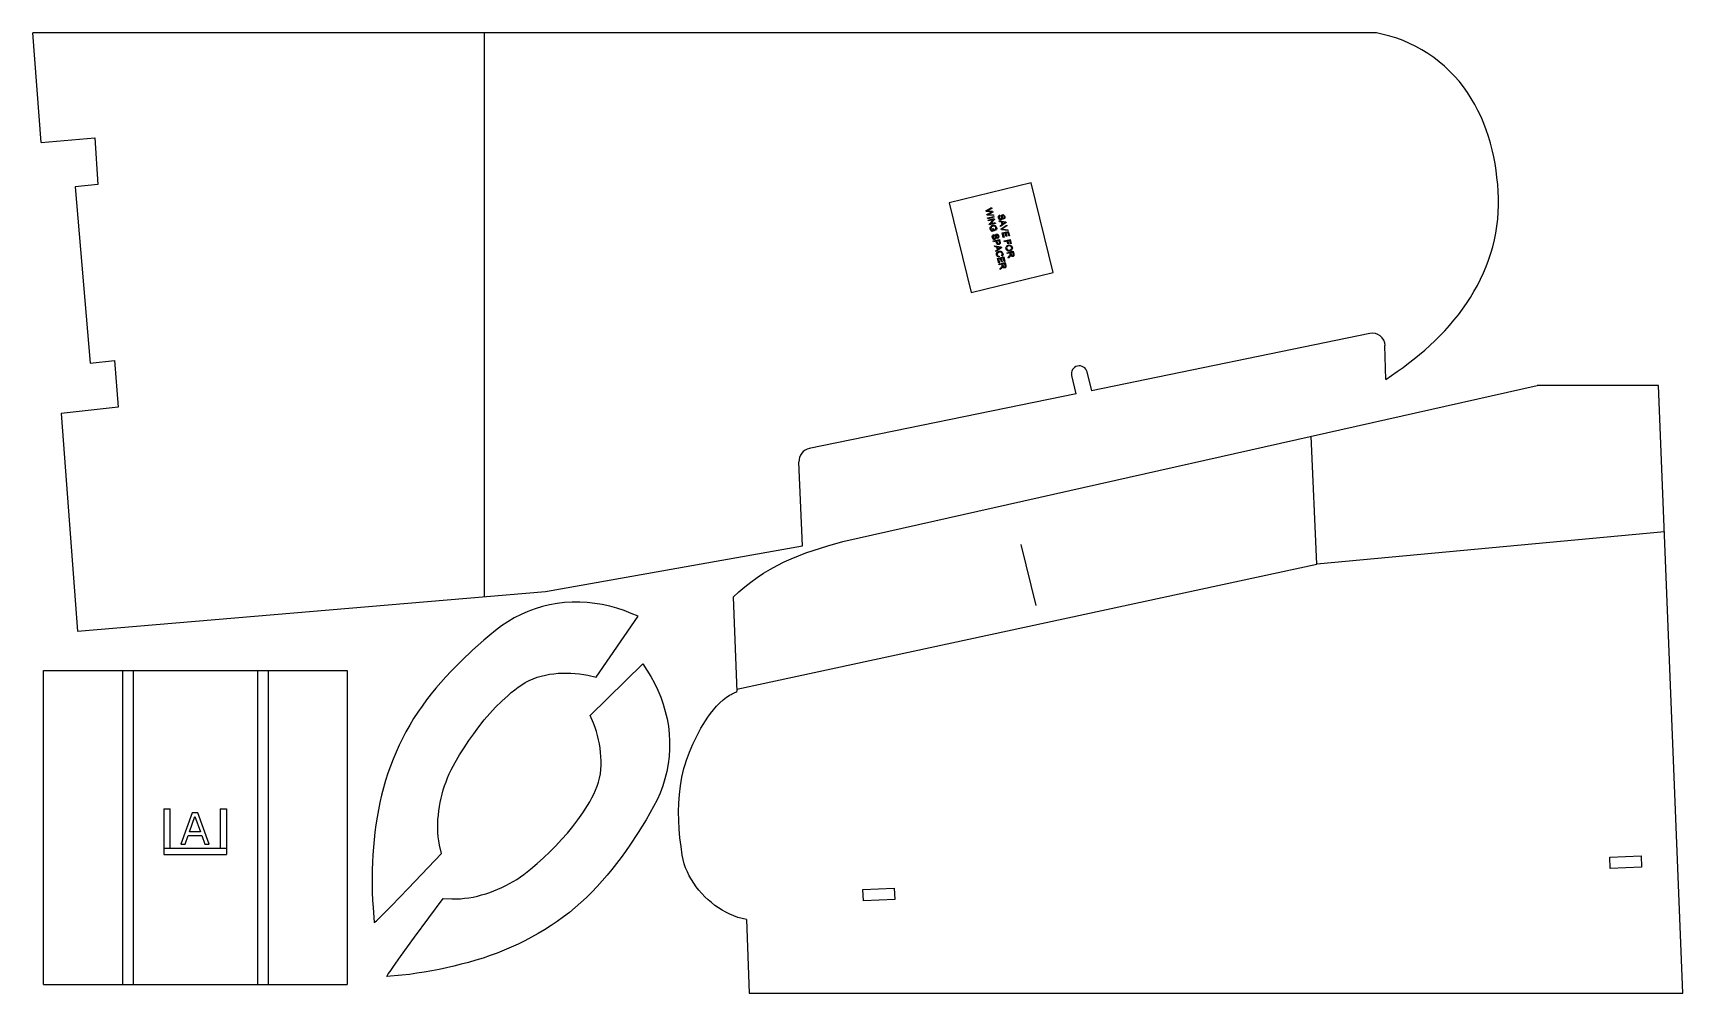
# Model space of a CAD drawing. Extents: x 6 to 673, y 32 to 421.
import ezdxf

# ---------------------------------------------------------------- set-up
doc = ezdxf.new("R2010")
doc.units = 0
doc.layers.add('Layer_1', color=7, linetype='CONTINUOUS')

msp = doc.modelspace()

# ---------------------------------------------------------------- linework, layer by layer
at = {"layer": 'Layer_1', "color": 7}
for p, q in [((549.127891, 420.785392), (5.538627, 420.785392)), ((8.812962, 376.532255), (5.538627, 420.785392)), ((551.906115, 420.190058), (549.127891, 420.785392)), ((554.634724, 419.545112), (551.906115, 420.190058)), ((557.363333, 418.701722), (554.634724, 419.545112)), ((559.992741, 417.7095), (557.363333, 418.701722)), ((562.572506, 416.568444), (559.992741, 417.7095)), ((565.102685, 415.328165), (562.572506, 416.568444)), ((567.583221, 413.939053), (565.102685, 415.328165)), ((570.01417, 412.45072), (567.583221, 413.939053)), ((572.34589, 410.863164), (570.01417, 412.45072)), ((574.578409, 409.176383), (572.34589, 410.863164)), ((576.761285, 407.340771), (574.578409, 409.176383)), ((578.795346, 405.405937), (576.761285, 407.340771)), ((580.779791, 403.371879), (578.795346, 405.405937)), ((582.615421, 401.238601), (580.779791, 403.371879)), ((584.351793, 399.006099), (582.615421, 401.238601)), ((585.988965, 396.674376), (584.351793, 399.006099)), ((587.526906, 394.293041), (585.988965, 396.674376)), ((588.965647, 391.862095), (587.526906, 394.293041)), ((590.255516, 389.381539), (588.965647, 391.862095)), ((591.495798, 386.80176), (590.255516, 389.381539)), ((592.587236, 384.221981), (591.495798, 386.80176)), ((593.579473, 381.59259), (592.587236, 384.221981)), ((594.522095, 378.913589), (593.579473, 381.59259)), ((8.812962, 376.532255), (30.493031, 378.367865)), ((30.493031, 378.367865), (31.782919, 359.466022)), ((595.315873, 376.184975), (594.522095, 378.913589)), ((596.010422, 373.456363), (595.315873, 376.184975)), ((596.605741, 370.727751), (596.010422, 373.456363)), ((597.151475, 367.949527), (596.605741, 370.727751)), ((597.597978, 365.121691), (597.151475, 367.949527)), ((597.945253, 362.343467), (597.597978, 365.121691)), ((598.242913, 359.515631), (597.945253, 362.343467)), ((31.782919, 359.466022), (22.555248, 358.4738)), ((22.555248, 358.4738), (28.607806, 287.232202)), ((598.441371, 356.737408), (598.242913, 359.515631)), ((598.540572, 353.909575), (598.441371, 356.737408)), ((598.590187, 351.081739), (598.540572, 353.909575)), ((391.138211, 348.84699), (393.445306, 350.105962)), ((391.219821, 348.513737), (391.138211, 348.84699)), ((393.228019, 348.450688), (391.219821, 348.513737)), ((391.512049, 347.320422), (393.264702, 348.300891)), ((391.589125, 347.005683), (391.512049, 347.320422)), ((393.527328, 349.771026), (392.001783, 348.999598)), ((392.00572, 348.772204), (393.786995, 348.710674)), ((392.461579, 347.26037), (394.141874, 347.261526)), ((393.883443, 348.316829), (392.721125, 347.657544)), ((393.445306, 350.105962), (393.527328, 349.771026)), ((393.786995, 348.710674), (393.883443, 348.316829)), ((394.141874, 347.261526), (394.222248, 346.933322)), ((598.242913, 345.426069), (598.441371, 348.253903)), ((598.441371, 348.253903), (598.590187, 351.081739)), ((394.222248, 346.933322), (391.589125, 347.005683)), ((391.843151, 345.968371), (394.310581, 346.572616)), ((391.923112, 345.64185), (391.843151, 345.968371)), ((394.390542, 346.246095), (391.923112, 345.64185)), ((392.063392, 345.069017), (394.530822, 345.673262)), ((392.140056, 344.755961), (392.063392, 345.069017)), ((394.078978, 345.23078), (392.140056, 344.755961)), ((392.457427, 343.459977), (394.078978, 345.23078)), ((392.539449, 343.12504), (392.457427, 343.459977)), ((395.006879, 343.729285), (392.539449, 343.12504)), ((394.612844, 345.338325), (392.992965, 343.567931)), ((392.992965, 343.567931), (394.930215, 344.042341)), ((394.472386, 340.685678), (393.556763, 340.461452)), ((393.643417, 340.821639), (394.102901, 340.934161)), ((393.924214, 341.659322), (394.213687, 341.73021)), ((394.102901, 340.934161), (393.924214, 341.659322)), ((394.213687, 341.73021), (394.472386, 340.685678)), ((394.310581, 346.572616), (394.390542, 346.246095)), ((394.530822, 345.673262), (394.612844, 345.338325)), ((394.981711, 340.849654), (394.828798, 341.124413)), ((394.930215, 344.042341), (395.006879, 343.729285)), ((396.540313, 344.769195), (399.239828, 344.4261)), ((396.625253, 344.422485), (396.540313, 344.769195)), ((397.438906, 344.334581), (396.625253, 344.422485)), ((396.8089, 347.102588), (396.808955, 347.102602)), ((396.808955, 347.102602), (396.911274, 346.801183)), ((397.014902, 342.831987), (397.691663, 343.30286)), ((397.106027, 342.460027), (397.014902, 342.831987)), ((399.326004, 344.074341), (397.106027, 342.460027)), ((397.342709, 341.493924), (399.575881, 343.054377)), ((397.424763, 341.158993), (397.342709, 341.493924)), ((400.128813, 340.797384), (397.424763, 341.158993)), ((397.691663, 343.30286), (397.438906, 344.334581)), ((397.727916, 344.305475), (397.932843, 343.468991)), ((398.518022, 344.211802), (397.727916, 344.305475)), ((397.932843, 343.468991), (398.553101, 343.893911)), ((399.66247, 342.700934), (398.027094, 341.620555)), ((398.091417, 341.357996), (400.047172, 341.130632)), ((398.251498, 345.452483), (398.151232, 345.759756)), ((399.239828, 344.4261), (399.326004, 344.074341)), ((399.575881, 343.054377), (399.66247, 342.700934)), ((400.047172, 341.130632), (400.128813, 340.797384)), ((597.449134, 339.82001), (597.895638, 342.647845)), ((597.895638, 342.647845), (598.242913, 345.426069)), ((394.128103, 336.63778), (396.595533, 337.242024)), ((394.208064, 336.311259), (394.128103, 336.63778)), ((395.211187, 336.556912), (394.208064, 336.311259)), ((394.330548, 339.242118), (394.330603, 339.242131)), ((394.330603, 339.242131), (394.432894, 338.940704)), ((394.624778, 334.609612), (397.324259, 334.266273)), ((394.709685, 334.262894), (394.624778, 334.609612)), ((395.523329, 334.174917), (394.709685, 334.262894)), ((397.410403, 333.914506), (395.190276, 332.300403)), ((395.366164, 335.924068), (395.211187, 336.556912)), ((396.384349, 336.844205), (395.50236, 336.628217)), ((395.50236, 336.628217), (395.658573, 335.990323)), ((395.77599, 333.143178), (395.523329, 334.174917)), ((395.772992, 337.591888), (395.672753, 337.89917)), ((395.812337, 334.145785), (396.017185, 333.309287)), ((396.602434, 334.052042), (395.812337, 334.145785)), ((396.538913, 336.213044), (396.384349, 336.844205)), ((396.595533, 337.242024), (396.823464, 336.311269)), ((397.324259, 334.266273), (397.410403, 333.914506)), ((397.734841, 339.893295), (400.202215, 340.497767)), ((398.185928, 338.052018), (397.734841, 339.893295)), ((398.945836, 339.843858), (398.105999, 339.63811)), ((398.105999, 339.63811), (398.477094, 338.12335)), ((398.477094, 338.12335), (398.185928, 338.052018)), ((398.535317, 336.625858), (401.002691, 337.23033)), ((398.615309, 336.299342), (398.535317, 336.625858)), ((399.736225, 336.573951), (398.615309, 336.299342)), ((399.280234, 338.478892), (398.945836, 339.843858)), ((399.991041, 340.099919), (399.23533, 339.91478)), ((399.23533, 339.91478), (399.569728, 338.549814)), ((399.569728, 338.549814), (399.280234, 338.478892)), ((400.019906, 335.416002), (399.736225, 336.573951)), ((400.348117, 338.642383), (399.991041, 340.099919)), ((400.311072, 335.487333), (400.019906, 335.416002)), ((400.791517, 336.832482), (400.027391, 336.645282)), ((400.027391, 336.645282), (400.311072, 335.487333)), ((400.202215, 340.497767), (400.639283, 338.713715)), ((400.224523, 334.930317), (400.224523, 334.930317)), ((400.302054, 334.592496), (400.302054, 334.592496)), ((400.639283, 338.713715), (400.348117, 338.642383)), ((401.119318, 335.494445), (400.791517, 336.832482)), ((401.002691, 337.23033), (401.410484, 335.565777)), ((401.410484, 335.565777), (401.119318, 335.494445)), ((595.464689, 331.634172), (596.208852, 334.313173)), ((596.208852, 334.313173), (596.903429, 337.091397)), ((596.903429, 337.091397), (597.449134, 339.82001)), ((395.099186, 332.672368), (395.77599, 333.143178)), ((395.190276, 332.300403), (395.099186, 332.672368)), ((395.865275, 329.544045), (398.332705, 330.14829)), ((396.31619, 327.702738), (395.865275, 329.544045)), ((396.017185, 333.309287), (396.637483, 333.734147)), ((397.076265, 329.4945), (396.236409, 329.288829)), ((396.236409, 329.288829), (396.607363, 327.774043)), ((396.607363, 327.774043), (396.31619, 327.702738)), ((396.427894, 327.246593), (398.895324, 327.850838)), ((396.507856, 326.920073), (396.427894, 327.246593)), ((397.60355, 327.188395), (396.507856, 326.920073)), ((396.550402, 330.490829), (396.547907, 330.144116)), ((396.550402, 330.490829), (396.550402, 330.490829)), ((397.410536, 328.129508), (397.076265, 329.4945)), ((398.121466, 329.750458), (397.365766, 329.565396)), ((397.365766, 329.565396), (397.700036, 328.200404)), ((397.54577, 330.433082), (397.391305, 330.736005)), ((397.700036, 328.200404), (397.410536, 328.129508)), ((397.696288, 326.809698), (397.60355, 327.188395)), ((398.702616, 327.457544), (397.886307, 327.257639)), ((397.886307, 327.257639), (398.058182, 326.555787)), ((398.478406, 328.292897), (398.121466, 329.750458)), ((398.332705, 330.14829), (398.769606, 328.364209)), ((398.769606, 328.364209), (398.478406, 328.292897)), ((398.893863, 326.676586), (398.702616, 327.457544)), ((398.895324, 327.850838), (399.163235, 326.756824)), ((399.705368, 331.849867), (402.172742, 332.454339)), ((399.78536, 331.523354), (399.705368, 331.849867)), ((400.881029, 331.791777), (399.78536, 331.523354)), ((400.137488, 330.086015), (400.570834, 330.538289)), ((400.238096, 329.675345), (400.137488, 330.086015)), ((400.804482, 330.269044), (400.238096, 329.675345)), ((400.973803, 331.413086), (400.881029, 331.791777)), ((401.98007, 332.061027), (401.16378, 331.861047)), ((401.16378, 331.861047), (401.335721, 331.159209)), ((402.17139, 331.280084), (401.98007, 332.061027)), ((402.172742, 332.454339), (402.440755, 331.360347)), ((593.579473, 326.276168), (594.571681, 328.905559)), ((594.571681, 328.905559), (595.464689, 331.634172)), ((396.85985, 325.482707), (397.293237, 325.934941)), ((396.960419, 325.072031), (396.85985, 325.482707)), ((397.52686, 325.665675), (396.960419, 325.072031)), ((590.00747, 318.586442), (591.297367, 321.11661)), ((591.297367, 321.11661), (592.488034, 323.696389)), ((592.488034, 323.696389), (593.579473, 326.276168)), ((587.179632, 313.72455), (588.618344, 316.155496)), ((588.618344, 316.155496), (590.00747, 318.586442)), ((582.317733, 306.77899), (584.004519, 309.061103)), ((584.004519, 309.061103), (585.64169, 311.343215)), ((585.64169, 311.343215), (587.179632, 313.72455)), ((576.8109, 300.329542), (578.696116, 302.41321)), ((578.696116, 302.41321), (580.531746, 304.5961)), ((580.531746, 304.5961), (582.317733, 306.77899)), ((546.498511, 299.138875), (433.831587, 276.020083)), ((552.997553, 280.584308), (552.600664, 294.326595)), ((568.724302, 292.490982), (570.807949, 294.376207)), ((570.807949, 294.376207), (572.891624, 296.31104)), ((572.891624, 296.31104), (574.876069, 298.295485)), ((574.876069, 298.295485), (576.8109, 300.329542)), ((28.607806, 287.232202), (38.480425, 288.323646)), ((38.480425, 288.323646), (40.067982, 269.32258)), ((559.943127, 285.446201), (562.175617, 287.132979)), ((562.175617, 287.132979), (564.408108, 288.869368)), ((564.408108, 288.869368), (566.591012, 290.655369)), ((566.591012, 290.655369), (568.724302, 292.490982)), ((427.630205, 274.779804), (425.844218, 282.122253)), ((431.995986, 283.610589), (433.831587, 276.020083)), ((552.997553, 280.584308), (557.611407, 283.809033)), ((557.611407, 283.809033), (559.943127, 285.446201)), ((427.630205, 274.779804), (319.676364, 252.603625)), ((333.279312, 215.026046), (614.227195, 278.181031)), ((663.342217, 278.181031), (614.227195, 278.181031)), ((673.21483, 32.308206), (663.342217, 278.181031)), ((40.067982, 269.32258), (16.949189, 266.842022)), ((16.949189, 266.842022), (23.497859, 178.732637)), ((316.898141, 213.311602), (315.409813, 247.146401)), ((327.226746, 213.289645), (333.279312, 215.026046)), ((411.516084, 189.178638), (405.463518, 213.835379)), ((212.913194, 194.757037), (316.898141, 213.311602)), ((309.465965, 206.740989), (312.343418, 208.030858)), ((312.343418, 208.030858), (315.270458, 209.221525)), ((315.270458, 209.221525), (318.24714, 210.362578)), ((318.24714, 210.362578), (321.223795, 211.404429)), ((321.223795, 211.404429), (324.200477, 212.347023)), ((324.200477, 212.347023), (327.226746, 213.289645)), ((296.02135, 198.604748), (298.551528, 200.489964)), ((298.551528, 200.489964), (301.180908, 202.226365)), ((301.180908, 202.226365), (303.909517, 203.813921)), ((303.909517, 203.813921), (306.638126, 205.351863)), ((306.638126, 205.351863), (309.465965, 206.740989)), ((23.497859, 178.732637), (212.913194, 194.757037)), ((288.827731, 192.452981), (291.159451, 194.586242)), ((291.159451, 194.586242), (293.540785, 196.669917)), ((293.540785, 196.669917), (296.02135, 198.604748)), ((208.697973, 187.79718), (205.797817, 186.733521)), ((211.648385, 188.689172), (208.697973, 187.79718)), ((214.579115, 189.403377), (211.648385, 188.689172)), ((217.629981, 189.952008), (214.579115, 189.403377)), ((220.661186, 190.322834), (217.629981, 189.952008)), ((223.710733, 190.484005), (220.661186, 190.322834)), ((226.772512, 190.505377), (223.710733, 190.484005)), ((229.820744, 190.279047), (226.772512, 190.505377)), ((232.87511, 189.982839), (229.820744, 190.279047)), ((235.877902, 189.470838), (232.87511, 189.982839)), ((238.892943, 188.819061), (235.877902, 189.470838)), ((241.818405, 187.983343), (238.892943, 188.819061)), ((244.718128, 187.039762), (241.818405, 187.983343)), ((247.528273, 185.91224), (244.718128, 187.039762)), ((288.827731, 192.452981), (290.365673, 154.351625)), ((195.112756, 180.868697), (192.705312, 179.003)), ((197.640298, 182.568817), (195.112756, 180.868697)), ((200.287972, 184.103403), (197.640298, 182.568817)), ((203.017775, 185.504307), (200.287972, 184.103403)), ((205.797817, 186.733521), (203.017775, 185.504307)), ((233.478914, 160.138679), (250.376421, 184.752866)), ((250.376421, 184.752866), (247.528273, 185.91224)), ((188.010599, 175.106035), (183.436019, 171.043536)), ((190.335914, 177.105414), (188.010599, 175.106035)), ((192.705312, 179.003), (190.335914, 177.105414)), ((183.436019, 171.043536), (179.013449, 166.853449)), ((9.754074, 35.805532), (9.754074, 162.810051)), ((9.754074, 162.810051), (132.690472, 162.810051)), ((132.690472, 162.810051), (132.690472, 35.805532)), ((172.651746, 160.275207), (170.598592, 157.982726)), ((174.711016, 162.497788), (172.651746, 160.275207)), ((176.846296, 164.656626), (174.711016, 162.497788)), ((179.013449, 166.853449), (176.846296, 164.656626)), ((209.50581, 160.048526), (211.152687, 160.544737)), ((211.152687, 160.544737), (212.875556, 160.977184)), ((212.875556, 160.977184), (214.572689, 161.301728)), ((214.572689, 161.301728), (216.313923, 161.5245)), ((216.313923, 161.5245), (217.991373, 161.671258)), ((217.991373, 161.671258), (219.744816, 161.754251)), ((219.744816, 161.754251), (221.504396, 161.767326)), ((221.504396, 161.767326), (223.200192, 161.704388)), ((223.200192, 161.704388), (224.933992, 161.609598)), ((224.933992, 161.609598), (226.673889, 161.444887)), ((226.673889, 161.444887), (228.419942, 161.210281)), ((228.419942, 161.210281), (230.102189, 160.89968)), ((230.102189, 160.89968), (233.478914, 160.138679)), ((230.992121, 144.622463), (252.337769, 165.524069)), ((252.337769, 165.524069), (253.976429, 162.949071)), ((253.976429, 162.949071), (255.570135, 160.353079)), ((255.570135, 160.353079), (257.049925, 157.649254)), ((168.583427, 155.658333), (166.638179, 153.340076)), ((170.598592, 157.982726), (168.583427, 155.658333)), ((197.786742, 152.719859), (199.092895, 153.890539)), ((199.092895, 153.890539), (200.47506, 154.997475)), ((200.47506, 154.997475), (201.86334, 156.034513)), ((201.86334, 156.034513), (203.289605, 157.039677)), ((203.289605, 157.039677), (204.759996, 157.943011)), ((204.759996, 157.943011), (206.274506, 158.744594)), ((206.274506, 158.744594), (207.865051, 159.482375)), ((207.865051, 159.482375), (209.50581, 160.048526)), ((257.049925, 157.649254), (258.328881, 154.906523)), ((258.328881, 154.906523), (259.538885, 152.076864)), ((288.728501, 153.508232), (289.075776, 153.657048)), ((289.075776, 153.657048), (289.323849, 153.805892)), ((289.323849, 153.805892), (289.571894, 153.954736)), ((289.571894, 153.954736), (289.919169, 154.103552)), ((289.919169, 154.103552), (290.365673, 154.351625)), ((162.981801, 148.442311), (161.232703, 145.894697)), ((164.77506, 150.888138), (162.981801, 148.442311)), ((166.638179, 153.340076), (164.77506, 150.888138)), ((190.399759, 145.382856), (192.746035, 147.947479)), ((192.746035, 147.947479), (195.244318, 150.384554)), ((195.244318, 150.384554), (197.786742, 152.719859)), ((259.538885, 152.076864), (260.503104, 149.187368)), ((260.503104, 149.187368), (261.377391, 146.255936)), ((279.748896, 145.47122), (280.939563, 146.909933)), ((280.939563, 146.909933), (282.179845, 148.348674)), ((282.179845, 148.348674), (283.469742, 149.688157)), ((283.469742, 149.688157), (284.809225, 150.928439)), ((284.809225, 150.928439), (286.148736, 151.97029)), ((286.148736, 151.97029), (286.79367, 152.416794)), ((286.79367, 152.416794), (287.438633, 152.813683)), ((287.438633, 152.813683), (288.033952, 153.111343)), ((288.033952, 153.111343), (288.480456, 153.359388)), ((288.480456, 153.359388), (288.728501, 153.508232)), ((157.988243, 140.716058), (156.461045, 138.047005)), ((159.553482, 143.353217), (157.988243, 140.716058)), ((161.232703, 145.894697), (159.553482, 143.353217)), ((186.005129, 140.068353), (188.16141, 142.792438)), ((188.16141, 142.792438), (190.399759, 145.382856)), ((232.369872, 141.433138), (230.992121, 144.622463)), ((232.968808, 139.79652), (232.369872, 141.433138)), ((261.377391, 146.255936), (262.116817, 143.261586)), ((262.116817, 143.261586), (262.63443, 140.273322)), ((262.63443, 140.273322), (262.97219, 137.201161)), ((275.780004, 139.418654), (276.673012, 140.956596)), ((276.673012, 140.956596), (277.615606, 142.444951)), ((277.615606, 142.444951), (278.657458, 143.982893)), ((278.657458, 143.982893), (279.748896, 145.47122)), ((155.041737, 135.352199), (153.698447, 132.593571)), ((156.461045, 138.047005), (155.041737, 135.352199)), ((179.954439, 131.545336), (181.920667, 134.428858)), ((181.920667, 134.428858), (183.962909, 137.248596)), ((183.962909, 137.248596), (186.005129, 140.068353)), ((233.50181, 138.183901), (232.968808, 139.79652)), ((233.965861, 136.484417), (233.50181, 138.183901)), ((234.36399, 134.808905), (233.965861, 136.484417)), ((234.717153, 133.112425), (234.36399, 134.808905)), ((262.97219, 137.201161), (263.133141, 134.156039)), ((263.133141, 134.156039), (263.138226, 131.092979)), ((272.555277, 133.068428), (274.093219, 136.293156)), ((274.093219, 136.293156), (275.780004, 139.418654)), ((151.265637, 126.992946), (150.144252, 124.112884)), ((152.463037, 129.809224), (151.265637, 126.992946)), ((153.698447, 132.593571), (152.463037, 129.809224)), ((176.351799, 125.631042), (178.096099, 128.636016)), ((178.096099, 128.636016), (179.954439, 131.545336)), ((235.025349, 131.394978), (234.717153, 133.112425)), ((235.222659, 129.680597), (235.025349, 131.394978)), ((235.374989, 127.945212), (235.222659, 129.680597)), ((235.437412, 126.167902), (235.374989, 127.945212)), ((262.921535, 128.035991), (262.572988, 125.026974)), ((263.138226, 131.092979), (262.921535, 128.035991)), ((269.975512, 126.470157), (271.166179, 129.794114)), ((271.166179, 129.794114), (272.555277, 133.068428)), ((149.162642, 121.245072), (148.219058, 118.345389)), ((150.144252, 124.112884), (149.162642, 121.245072)), ((173.268956, 119.410111), (173.973173, 121.021144)), ((173.973173, 121.021144), (174.715359, 122.600283)), ((174.715359, 122.600283), (176.351799, 125.631042)), ((234.806, 119.304689), (235.118189, 120.982964)), ((235.118189, 120.982964), (235.343488, 122.730242)), ((235.343488, 122.730242), (235.412934, 124.459556)), ((235.412934, 124.459556), (235.437412, 126.167902)), ((262.023622, 121.979088), (261.27644, 119.003159)), ((262.572988, 125.026974), (262.023622, 121.979088)), ((268.139882, 119.673428), (268.487156, 121.409828)), ((268.487156, 121.409828), (268.93366, 123.096586)), ((268.93366, 123.096586), (269.429778, 124.783371)), ((269.429778, 124.783371), (269.975512, 126.470157)), ((147.35147, 115.381901), (146.623679, 112.430644)), ((148.219058, 118.345389), (147.35147, 115.381901)), ((171.099562, 112.811282), (171.549961, 114.50576)), ((171.549961, 114.50576), (172.076375, 116.136455)), ((172.076375, 116.136455), (172.672665, 117.773283)), ((172.672665, 117.773283), (173.268956, 119.410111)), ((232.475319, 112.798619), (233.183101, 114.332931)), ((233.183101, 114.332931), (233.848921, 115.957164)), ((233.848921, 115.957164), (234.382898, 117.629406)), ((234.382898, 117.629406), (234.806, 119.304689)), ((260.397452, 116.075225), (259.320624, 113.219298)), ((261.27644, 119.003159), (260.397452, 116.075225)), ((267.098058, 112.678267), (267.494948, 116.200655)), ((267.494948, 116.200655), (267.792607, 117.937027)), ((267.792607, 117.937027), (268.139882, 119.673428)), ((145.933855, 109.447491), (145.31397, 106.470458)), ((146.623679, 112.430644), (145.933855, 109.447491)), ((169.723473, 106.000164), (169.996067, 107.714303)), ((169.996067, 107.714303), (170.268662, 109.428442)), ((170.268662, 109.428442), (170.649163, 111.116804)), ((170.649163, 111.116804), (171.099562, 112.811282)), ((228.052338, 105.262181), (229.908435, 108.207799)), ((229.908435, 108.207799), (230.813982, 109.670131)), ((230.813982, 109.670131), (231.677605, 111.22237)), ((231.677605, 111.22237), (232.475319, 112.798619)), ((256.684536, 107.72037), (255.191184, 105.053359)), ((258.090997, 110.45632), (256.684536, 107.72037)), ((259.320624, 113.219298), (258.090997, 110.45632)), ((266.800399, 105.633464), (266.8996, 109.15588)), ((266.8996, 109.15588), (267.098058, 112.678267)), ((144.296083, 100.394975), (143.891948, 97.366404)), ((144.770077, 103.429659), (144.296083, 100.394975)), ((145.31397, 106.470458), (144.770077, 103.429659)), ((169.299225, 100.786526), (169.394055, 102.52033)), ((169.312319, 99.026968), (169.299225, 100.786526)), ((169.394055, 102.52033), (169.558744, 104.260245)), ((169.558744, 104.260245), (169.723473, 106.000164)), ((223.971615, 99.691727), (226.043441, 102.409511)), ((226.043441, 102.409511), (228.052338, 105.262181)), ((253.631923, 102.410358), (250.405494, 97.2383)), ((255.191184, 105.053359), (253.631923, 102.410358)), ((266.8996, 102.111077), (266.800399, 105.633464)), ((267.048444, 98.58869), (266.8996, 102.111077)), ((143.557734, 94.343929), (143.293436, 91.327592)), ((143.891948, 97.366404), (143.557734, 94.343929)), ((169.357286, 97.305395), (169.312319, 99.026968)), ((169.51016, 95.558046), (169.357286, 97.305395)), ((169.694924, 93.848704), (169.51016, 95.558046)), ((170.019487, 92.151593), (169.694924, 93.848704)), ((217.054946, 91.868301), (219.43242, 94.400148)), ((219.43242, 94.400148), (221.767945, 97.021952)), ((221.767945, 97.021952), (223.971615, 99.691727)), ((250.405494, 97.2383), (247.047209, 92.114213)), ((267.346104, 95.066302), (267.048444, 98.58869)), ((267.792607, 91.543915), (267.346104, 95.066302)), ((143.067105, 88.279359), (142.948702, 85.205332)), ((143.293436, 91.327592), (143.067105, 88.279359)), ((157.39561, 74.637243), (170.878246, 88.775731)), ((170.878246, 88.775731), (170.019487, 92.151593)), ((209.578019, 84.659428), (212.105287, 86.987438)), ((212.105287, 86.987438), (214.635573, 89.426373)), ((214.635573, 89.426373), (217.054946, 91.868301)), ((243.494163, 87.172994), (241.674195, 84.736886)), ((245.314118, 89.609128), (243.494163, 87.172994)), ((247.047209, 92.114213), (245.314118, 89.609128)), ((268.239111, 88.071142), (267.792607, 91.543915)), ((268.586386, 86.334741), (268.239111, 88.071142)), ((142.830278, 82.131323), (142.775636, 79.133328)), ((142.948702, 85.205332), (142.830278, 82.131323)), ((202.79394, 79.251623), (204.175922, 80.279227)), ((204.175922, 80.279227), (206.918919, 82.379401)), ((206.918919, 82.379401), (209.578019, 84.659428)), ((239.788294, 82.324776), (237.88141, 79.957594)), ((241.674195, 84.736886), (239.788294, 82.324776)), ((269.032889, 84.598341), (268.586386, 86.334741)), ((269.628209, 82.961198), (269.032889, 84.598341)), ((270.322786, 81.324027), (269.628209, 82.961198)), ((271.116564, 79.73647), (270.322786, 81.324027)), ((142.775636, 79.133328), (142.765117, 76.033543)), ((142.765117, 76.033543), (142.818382, 73.009772)), ((150.613215, 67.634869), (157.39561, 74.637243)), ((190.372043, 73.021279), (192.008648, 73.62024)), ((192.008648, 73.62024), (193.60333, 74.309109)), ((193.60333, 74.309109), (195.197985, 74.997965)), ((195.197985, 74.997965), (196.816665, 75.752768)), ((196.816665, 75.752768), (198.348416, 76.576523)), ((198.348416, 76.576523), (199.814271, 77.424262)), ((199.814271, 77.424262), (201.32508, 78.292995)), ((201.32508, 78.292995), (202.79394, 79.251623)), ((233.827982, 75.385193), (231.702353, 73.134984)), ((235.887676, 77.6594), (233.827982, 75.385193)), ((237.88141, 79.957594), (235.887676, 77.6594)), ((272.009544, 78.198529), (271.116564, 79.73647)), ((272.952166, 76.710173), (272.009544, 78.198529)), ((273.944403, 75.271461), (272.952166, 76.710173)), ((275.035841, 73.882335), (273.944403, 75.271461)), ((276.176894, 72.542852), (275.035841, 73.882335)), ((142.818382, 73.009772), (142.94766, 69.922217)), ((142.94766, 69.922217), (143.140704, 66.910655)), ((143.140704, 66.910655), (143.640809, 60.791896)), ((147.184012, 64.165554), (150.613215, 67.634869)), ((159.957939, 54.897681), (171.573409, 70.605168)), ((171.573409, 70.605168), (175.008038, 70.400344)), ((175.008038, 70.400344), (176.76135, 70.396833)), ((176.76135, 70.396833), (178.493706, 70.438263)), ((178.493706, 70.438263), (180.208112, 70.635585)), ((180.208112, 70.635585), (181.922529, 70.832881)), ((181.922529, 70.832881), (183.639977, 71.141077)), ((183.639977, 71.141077), (185.360429, 71.560162)), ((185.360429, 71.560162), (187.014973, 72.003258)), ((187.014973, 72.003258), (188.714483, 72.467321)), ((188.714483, 72.467321), (190.372043, 73.021279)), ((224.963, 66.926941), (222.600674, 64.949533)), ((227.259365, 68.928335), (224.963, 66.926941)), ((229.513832, 71.019648), (227.259365, 68.928335)), ((231.702353, 73.134984), (229.513832, 71.019648)), ((277.417176, 71.252955), (276.176894, 72.542852)), ((278.707072, 70.012673), (277.417176, 71.252955)), ((280.046555, 68.87162), (278.707072, 70.012673)), ((281.435681, 67.780182), (280.046555, 68.87162)), ((282.874394, 66.787945), (281.435681, 67.780182)), ((284.362721, 65.845351), (282.874394, 66.787945)), ((143.640809, 60.791896), (144.558162, 61.576451)), ((144.558162, 61.576451), (145.469421, 62.430887)), ((145.469421, 62.430887), (147.184012, 64.165554)), ((217.684344, 61.288511), (215.151256, 59.559907)), ((220.17547, 63.107036), (217.684344, 61.288511)), ((222.600674, 64.949533), (220.17547, 63.107036)), ((285.900663, 64.952344), (284.362721, 65.845351)), ((287.488219, 64.20818), (285.900663, 64.952344)), ((289.12539, 63.513631), (287.488219, 64.20818)), ((290.812176, 62.918283), (289.12539, 63.513631)), ((292.498962, 62.422165), (290.812176, 62.918283)), ((294.235334, 62.07489), (292.498962, 62.422165)), ((294.235334, 62.07489), (295.277186, 32.308206)), ((154.216145, 47.019958), (159.957939, 54.897681)), ((204.596602, 53.433922), (201.829847, 52.089019)), ((207.276428, 54.847777), (204.596602, 53.433922)), ((209.980265, 56.32754), (207.276428, 54.847777)), ((212.576258, 57.921246), (209.980265, 56.32754)), ((215.151256, 59.559907), (212.576258, 57.921246)), ((151.421641, 43.034603), (154.216145, 47.019958)), ((190.517359, 47.470813), (187.648832, 46.461628)), ((193.385925, 48.479985), (190.517359, 47.470813)), ((196.236514, 49.645036), (193.385925, 48.479985)), ((199.042149, 50.789094), (196.236514, 49.645036)), ((201.829847, 52.089019), (199.042149, 50.789094)), ((149.31977, 40.029123), (150.036414, 41.074905)), ((150.036414, 41.074905), (151.421641, 43.034603)), ((160.867752, 40.268498), (157.837538, 39.84078)), ((163.876984, 40.741145), (160.867752, 40.268498)), ((166.91024, 41.279738), (163.876984, 40.741145)), ((169.922502, 41.863285), (166.91024, 41.279738)), ((172.913834, 42.491785), (169.922502, 41.863285)), ((175.884159, 43.165265), (172.913834, 42.491785)), ((178.812587, 43.928663), (175.884159, 43.165265)), ((181.785943, 44.713043), (178.812587, 43.928663)), ((184.7174, 45.587341), (181.785943, 44.713043)), ((187.648832, 46.461628), (184.7174, 45.587341)), ((9.754074, 35.805532), (132.690472, 35.805532)), ((148.714053, 38.980322), (149.31977, 40.029123)), ((154.810343, 39.523988), (148.714053, 38.980322)), ((157.837538, 39.84078), (154.810343, 39.523988)), ((295.277186, 32.308206), (673.21483, 32.308206))]:
    msp.add_line(p, q, dxfattribs=at)
at = {"layer": 'Layer_1', "color": 3}
for p, q in [((188.13174, 420.777729), (188.13174, 192.641059)), ((409.472535, 360.110965), (376.332279, 352.02435)), ((418.352912, 323.845222), (409.472535, 360.110965)), ((376.332279, 352.02435), (385.163069, 315.758606)), ((385.163069, 315.758606), (418.352912, 323.845222)), ((665.723551, 218.895708), (525.026372, 205.897596)), ((58.472207, 106.79907), (61.002386, 106.79907)), ((58.472207, 106.79907), (58.472207, 88.393327)), ((61.002386, 90.923506), (61.002386, 106.79907)), ((69.981991, 105.261129), (65.368166, 92.560677)), ((68.840939, 97.521777), (71.073429, 103.772773)), ((72.21451, 105.261129), (69.981991, 105.261129)), ((71.073429, 103.772773), (73.305948, 97.521777)), ((76.828336, 92.560677), (72.21451, 105.261129)), ((81.34296, 106.79907), (83.873111, 106.79907)), ((81.34296, 106.79907), (81.34296, 90.923506)), ((83.873111, 106.79907), (83.873111, 88.393327)), ((67.054952, 92.560677), (68.295206, 96.083064)), ((68.295206, 96.083064), (73.802067, 96.083064)), ((73.305948, 97.521777), (68.840939, 97.521777)), ((73.802067, 96.083064), (75.042321, 92.560677)), ((58.472207, 90.923506), (83.873111, 90.923506)), ((58.472207, 88.393327), (83.873111, 88.393327)), ((65.368166, 92.560677), (67.054952, 92.560677)), ((75.042321, 92.560677), (76.828336, 92.560677))]:
    msp.add_line(p, q, dxfattribs=at)
at = {"layer": 'Layer_1', "color": 1}
for p, q in [((525.026372, 205.897596), (522.744267, 257.592383)), ((290.365673, 155.244604), (525.026372, 205.897596)), ((41.753249, 162.810051), (41.753249, 35.795626)), ((46.069415, 162.810051), (46.069415, 35.795655)), ((96.375132, 162.810051), (96.375132, 35.795626)), ((100.691298, 162.810051), (100.691298, 35.795626)), ((643.547375, 87.277364), (656.247827, 87.823069)), ((643.745834, 82.713125), (643.547375, 87.277364)), ((656.247827, 87.823069), (656.446286, 83.258858)), ((656.446286, 83.258858), (643.745834, 82.713125)), ((341.365939, 74.180023), (354.066391, 74.676113)), ((341.564369, 69.615784), (341.365939, 74.180023)), ((354.066391, 74.676113), (354.264821, 70.111902)), ((354.264821, 70.111902), (341.564369, 69.615784))]:
    msp.add_line(p, q, dxfattribs=at)
at = {"layer": 'Layer_1', "color": 7}
for points in [[(392.001783, 348.999598), (391.842231, 348.917708), (391.682438, 348.841707), (391.522405, 348.771593)], [(391.522405, 348.771593), (391.80148, 348.773331), (391.962585, 348.773534), (392.00572, 348.772204)], [(392.721125, 347.657544), (392.433148, 347.493061), (392.157638, 347.357798), (391.894595, 347.251755)], [(391.894595, 347.251755), (392.058246, 347.258529), (392.247241, 347.2614), (392.461579, 347.26037)], [(393.535243, 348.449209), (393.415582, 348.447261), (393.313174, 348.447754), (393.228019, 348.450688)], [(393.264702, 348.300891), (393.411076, 348.383121), (393.501256, 348.432561), (393.535243, 348.449209)], [(397.581785, 347.101037), (397.659777, 347.180803), (397.755433, 347.234567), (397.868753, 347.262329)], [(397.868753, 347.262329), (397.993311, 347.292844), (398.118104, 347.28595), (398.243131, 347.241649)], [(398.243131, 347.241649), (398.369291, 347.197626), (398.477052, 347.114603), (398.566416, 346.99258)], [(392.921159, 341.388709), (392.861807, 341.631075), (392.85943, 341.864201), (392.914028, 342.088087)], [(392.914028, 342.088087), (392.970016, 342.311124), (393.083826, 342.49718), (393.255459, 342.646253)], [(393.1457, 340.887076), (393.039971, 341.041968), (392.965124, 341.209179), (392.921159, 341.388709)], [(393.556763, 340.461452), (393.389564, 340.590585), (393.252543, 340.732459), (393.1457, 340.887076)], [(393.205938, 341.966895), (393.169583, 341.804566), (393.171327, 341.642052), (393.21117, 341.479353)], [(393.454647, 342.379256), (393.325214, 342.266684), (393.242311, 342.129231), (393.205938, 341.966895)], [(393.21117, 341.479353), (393.245793, 341.337972), (393.306519, 341.206552), (393.393348, 341.085094)], [(393.255459, 342.646253), (393.427092, 342.795325), (393.634088, 342.899537), (393.876449, 342.958888)], [(393.393348, 341.085094), (393.48131, 340.963913), (393.564667, 340.876095), (393.643417, 340.821639)], [(393.979086, 342.627216), (393.759149, 342.573356), (393.584335, 342.490702), (393.454647, 342.379256)], [(393.876449, 342.958888), (394.116562, 343.017689), (394.352638, 343.022575), (394.584677, 342.973547)], [(394.498685, 342.654553), (394.330685, 342.680016), (394.157485, 342.670904), (393.979086, 342.627216)], [(394.780628, 342.559468), (394.690367, 342.607537), (394.596386, 342.639232), (394.498685, 342.654553)], [(394.584677, 342.973547), (394.818124, 342.923673), (395.008422, 342.816848), (395.155572, 342.653071)], [(395.023765, 342.338917), (394.952229, 342.436765), (394.871183, 342.510282), (394.780628, 342.559468)], [(394.828798, 341.124413), (394.945387, 341.192214), (395.03286, 341.262398), (395.091217, 341.334965)], [(395.339907, 341.135399), (395.256732, 341.028207), (395.137333, 340.932958), (394.981711, 340.849654)], [(395.187561, 341.968701), (395.151016, 342.117935), (395.096417, 342.24134), (395.023765, 342.338917)], [(395.091217, 341.334965), (395.149554, 341.40753), (395.187547, 341.50009), (395.205195, 341.612644)], [(395.155572, 342.653071), (395.302722, 342.489295), (395.406385, 342.284541), (395.466562, 342.038809)], [(395.205195, 341.612644), (395.22394, 341.725465), (395.218062, 341.84415), (395.187561, 341.968701)], [(395.497328, 341.534324), (395.475538, 341.375562), (395.423064, 341.242587), (395.339907, 341.135399)], [(395.466562, 342.038809), (395.510252, 341.860401), (395.520507, 341.692239), (395.497328, 341.534324)], [(396.231812, 345.846161), (396.17711, 346.069447), (396.163741, 346.264799), (396.191707, 346.432218)], [(396.191707, 346.432218), (396.219948, 346.598513), (396.28856, 346.740802), (396.397544, 346.859085)], [(396.444002, 345.395032), (396.345699, 345.519623), (396.274969, 345.669999), (396.231812, 345.846161)], [(396.397544, 346.859085), (396.507936, 346.976523), (396.645055, 347.057691), (396.8089, 347.102588)], [(396.794572, 345.13659), (396.660587, 345.183455), (396.54373, 345.269602), (396.444002, 345.395032)], [(396.500532, 346.329467), (396.479776, 346.205443), (396.486579, 346.073304), (396.520939, 345.93305)], [(396.631389, 346.62557), (396.56604, 346.55247), (396.522421, 346.453769), (396.500532, 346.329467)], [(396.520939, 345.93305), (396.551451, 345.808502), (396.596902, 345.703077), (396.657291, 345.616773)], [(396.911274, 346.801183), (396.791421, 346.756363), (396.698126, 346.697825), (396.631389, 346.62557)], [(396.657291, 345.616773), (396.717699, 345.530474), (396.785509, 345.472154), (396.860721, 345.441815)], [(397.194146, 345.114946), (397.062863, 345.082784), (396.929671, 345.089998), (396.794572, 345.13659)], [(396.860721, 345.441815), (396.93736, 345.410636), (397.013827, 345.404392), (397.090123, 345.423084)], [(397.090123, 345.423084), (397.167533, 345.442048), (397.229358, 345.480982), (397.275598, 345.539886)], [(397.519068, 345.303377), (397.434851, 345.210192), (397.326544, 345.147382), (397.194146, 345.114946)], [(397.275598, 345.539886), (397.322953, 345.599063), (397.353622, 345.685076), (397.367604, 345.797926)], [(397.367604, 345.797926), (397.377189, 345.870448), (397.381146, 346.026632), (397.379474, 346.266478)], [(397.379474, 346.266478), (397.378934, 346.506603), (397.391654, 346.678018), (397.417633, 346.780723)], [(397.417633, 346.780723), (397.450482, 346.913657), (397.5052, 347.020428), (397.581785, 347.101037)], [(397.693599, 345.683325), (397.662594, 345.523489), (397.604417, 345.396839), (397.519068, 345.303377)], [(398.027094, 341.620555), (397.89612, 341.533756), (397.772057, 341.457571), (397.654906, 341.391999)], [(397.654906, 341.391999), (397.798898, 341.386836), (397.944402, 341.375502), (398.091417, 341.357996)], [(397.716112, 346.268669), (397.721795, 345.988175), (397.714291, 345.79306), (397.693599, 345.683325)], [(397.772435, 346.803418), (397.730612, 346.726566), (397.711837, 346.548316), (397.716112, 346.268669)], [(397.967732, 346.952956), (397.879101, 346.931242), (397.814002, 346.881396), (397.772435, 346.803418)], [(398.261595, 346.882221), (398.167804, 346.954395), (398.069849, 346.977973), (397.967732, 346.952956)], [(398.151232, 345.759756), (398.30308, 345.814798), (398.406876, 345.900886), (398.462619, 346.018019)], [(398.610589, 345.668909), (398.514554, 345.565693), (398.394857, 345.493551), (398.251498, 345.452483)], [(398.476962, 346.476475), (398.428583, 346.673954), (398.356794, 346.809203), (398.261595, 346.882221)], [(398.462619, 346.018019), (398.518637, 346.13403), (398.523418, 346.286849), (398.476962, 346.476475)], [(399.021856, 344.194294), (398.855958, 344.186954), (398.688013, 344.19279), (398.518022, 344.211802)], [(398.553101, 343.893911), (398.741438, 344.023308), (398.897689, 344.123436), (399.021856, 344.194294)], [(398.566416, 346.99258), (398.65578, 346.870556), (398.720803, 346.726513), (398.761486, 346.560449)], [(398.790627, 346.055558), (398.766637, 345.901007), (398.706625, 345.772124), (398.610589, 345.668909)], [(398.761486, 346.560449), (398.806292, 346.377557), (398.816006, 346.20926), (398.790627, 346.055558)], [(393.753343, 337.985746), (393.698661, 338.209037), (393.685311, 338.404391), (393.713292, 338.571807)], [(393.713292, 338.571807), (393.741548, 338.7381), (393.810183, 338.880385), (393.919196, 338.998662)], [(393.965517, 337.53461), (393.867208, 337.659204), (393.796483, 337.809582), (393.753343, 337.985746)], [(393.919196, 338.998662), (394.029581, 339.116084), (394.166699, 339.197236), (394.330548, 339.242118)], [(394.316036, 337.276129), (394.182056, 337.323005), (394.065217, 337.409165), (393.965517, 337.53461)], [(394.022135, 338.469035), (394.001349, 338.34501), (394.00813, 338.212868), (394.042478, 338.072608)], [(394.152992, 338.765116), (394.087636, 338.692024), (394.044017, 338.59333), (394.022135, 338.469035)], [(394.042478, 338.072608), (394.072978, 337.94806), (394.118428, 337.842633), (394.178828, 337.756329)], [(394.432894, 338.940704), (394.313037, 338.895894), (394.219737, 338.837365), (394.152992, 338.765116)], [(394.178828, 337.756329), (394.239209, 337.670021), (394.307013, 337.611697), (394.382241, 337.581355)], [(394.715608, 337.254449), (394.58434, 337.222303), (394.45115, 337.22953), (394.316036, 337.276129)], [(394.382241, 337.581355), (394.458859, 337.550164), (394.535316, 337.543911), (394.611614, 337.562596)], [(394.611614, 337.562596), (394.689026, 337.581553), (394.750855, 337.620481), (394.7971, 337.679381)], [(395.040547, 337.442849), (394.956322, 337.349672), (394.848009, 337.286872), (394.715608, 337.254449)], [(394.7971, 337.679381), (394.84446, 337.738553), (394.875137, 337.824563), (394.88913, 337.937409)], [(394.88913, 337.937409), (394.898722, 338.009931), (394.902693, 338.166114), (394.901043, 338.40596)], [(394.901043, 338.40596), (394.900526, 338.646083), (394.913262, 338.817496), (394.93925, 338.920199)], [(394.93925, 338.920199), (394.972112, 339.053128), (395.026839, 339.159894), (395.103431, 339.240498)], [(395.215114, 337.822781), (395.184094, 337.662946), (395.125906, 337.536302), (395.040547, 337.442849)], [(395.103431, 339.240498), (395.181431, 339.320257), (395.277092, 339.374012), (395.390414, 339.401763)], [(395.237682, 338.408117), (395.243339, 338.127625), (395.235816, 337.932513), (395.215114, 337.822781)], [(395.294055, 338.942861), (395.252224, 338.866013), (395.233433, 338.687765), (395.237682, 338.408117)], [(395.489366, 339.092378), (395.400733, 339.070673), (395.335629, 339.020834), (395.294055, 338.942861)], [(395.760529, 335.253509), (395.583076, 335.351585), (395.451621, 335.575105), (395.366164, 335.924068)], [(395.390414, 339.401763), (395.514957, 339.432262), (395.639749, 339.425357), (395.764791, 339.381049)], [(395.783221, 339.021619), (395.689437, 339.0938), (395.591486, 339.117386), (395.489366, 339.092378)], [(395.658573, 335.990323), (395.710232, 335.779375), (395.786187, 335.639197), (395.88644, 335.569788)], [(395.672753, 337.89917), (395.824589, 337.954194), (395.928393, 338.040271), (395.984166, 338.157401)], [(396.343102, 335.183872), (396.133271, 335.132487), (395.93908, 335.155699), (395.760529, 335.253509)], [(395.764791, 339.381049), (395.890947, 339.337013), (395.998701, 339.25398), (396.088053, 339.13195)], [(396.132103, 337.808278), (396.036058, 337.705072), (395.916354, 337.632942), (395.772992, 337.591888)], [(395.998552, 338.615854), (395.95019, 338.813337), (395.878414, 338.948592), (395.783221, 339.021619)], [(395.88644, 335.569788), (395.986693, 335.500378), (396.108073, 335.483123), (396.25058, 335.518021)], [(395.984166, 338.157401), (396.040194, 338.273408), (396.04499, 338.426225), (395.998552, 338.615854)], [(396.088053, 339.13195), (396.177405, 339.009918), (396.242415, 338.865869), (396.283083, 338.699804)], [(396.312149, 338.194904), (396.288163, 338.040361), (396.228148, 337.911486), (396.132103, 337.808278)], [(396.25058, 335.518021), (396.353815, 335.543302), (396.435433, 335.59124), (396.495435, 335.661834)], [(396.283083, 338.699804), (396.327872, 338.516908), (396.337561, 338.348608), (396.312149, 338.194904)], [(396.661177, 335.342047), (396.57144, 335.26655), (396.465416, 335.213825), (396.343102, 335.183872)], [(396.495435, 335.661834), (396.556863, 335.731587), (396.588913, 335.811986), (396.591586, 335.903031)], [(396.591586, 335.903031), (396.592742, 335.961593), (396.575184, 336.064931), (396.538913, 336.213044)], [(397.106267, 334.034485), (396.940368, 334.02716), (396.772423, 334.033012), (396.602434, 334.052042)], [(396.637483, 333.734147), (396.825814, 333.863522), (396.982075, 333.963635), (397.106267, 334.034485)], [(396.850261, 335.597082), (396.814216, 335.501434), (396.751188, 335.416422), (396.661177, 335.342047)], [(396.823464, 336.311269), (396.863582, 336.147448), (396.886361, 336.020415), (396.891803, 335.930168)], [(396.891803, 335.930168), (396.901286, 335.804039), (396.887438, 335.69301), (396.850261, 335.597082)], [(399.26979, 333.445781), (399.212889, 333.678043), (399.218137, 333.899365), (399.285536, 334.109748)], [(399.285536, 334.109748), (399.352934, 334.32013), (399.472144, 334.496224), (399.643165, 334.638029)], [(399.657085, 334.181147), (399.525839, 333.978911), (399.489766, 333.757173), (399.548866, 333.515935)], [(399.643165, 334.638029), (399.814185, 334.779835), (400.007971, 334.877265), (400.224523, 334.930317)], [(400.302054, 334.592496), (400.004711, 334.519651), (399.789721, 334.382535), (399.657085, 334.181147)], [(400.224523, 334.930317), (400.63407, 335.03065), (400.98135, 334.999169), (401.266362, 334.835875)], [(401.157494, 334.538022), (400.958591, 334.665324), (400.673444, 334.683482), (400.302054, 334.592496)], [(401.542845, 333.999079), (401.486219, 334.23022), (401.357769, 334.409867), (401.157494, 334.538022)], [(401.266362, 334.835875), (401.552508, 334.672855), (401.738187, 334.417429), (401.823402, 334.069596)], [(401.525931, 333.529292), (401.577066, 333.679786), (401.582704, 333.836382), (401.542845, 333.999079)], [(401.823402, 334.069596), (401.879204, 333.84182), (401.875086, 333.623154), (401.81105, 333.413597)], [(395.472995, 330.963791), (395.407872, 331.22972), (395.408696, 331.459467), (395.475465, 331.653032)], [(395.842894, 330.363954), (395.65922, 330.506892), (395.53592, 330.706837), (395.472995, 330.963791)], [(395.475465, 331.653032), (395.543642, 331.845754), (395.669682, 332.011017), (395.853586, 332.148821)], [(395.759301, 331.506673), (395.713471, 331.358673), (395.708966, 331.209495), (395.745786, 331.059139)], [(395.745786, 331.059139), (395.790575, 330.876242), (395.881236, 330.734313), (396.017769, 330.63335)], [(396.039314, 331.87853), (395.898451, 331.778619), (395.805114, 331.654667), (395.759301, 331.506673)], [(396.547907, 330.144116), (396.262963, 330.146887), (396.027958, 330.220167), (395.842894, 330.363954)], [(395.853586, 332.148821), (396.037763, 332.285505), (396.24767, 332.382699), (396.483305, 332.440404)], [(396.017769, 330.63335), (396.154283, 330.532384), (396.331827, 330.484877), (396.550402, 330.490829)], [(396.567412, 332.104194), (396.357598, 332.052813), (396.181566, 331.977592), (396.039314, 331.87853)], [(396.483305, 332.440404), (396.740268, 332.503331), (396.976078, 332.509341), (397.190737, 332.458433)], [(397.059342, 332.142596), (396.894089, 332.156838), (396.730112, 332.144037), (396.567412, 332.104194)], [(397.49179, 331.964836), (397.369841, 332.069369), (397.225692, 332.128622), (397.059342, 332.142596)], [(397.190737, 332.458433), (397.406784, 332.406679), (397.586298, 332.302565), (397.729276, 332.146093)], [(397.391305, 330.736005), (397.556823, 330.837196), (397.667209, 330.952241), (397.722464, 331.081138)], [(397.744756, 331.521902), (397.698318, 331.711531), (397.613996, 331.859175), (397.49179, 331.964836)], [(397.989806, 330.914684), (397.905347, 330.715598), (397.757335, 330.555064), (397.54577, 330.433082)], [(397.722464, 331.081138), (397.777718, 331.210038), (397.785148, 331.356959), (397.744756, 331.521902)], [(397.729276, 332.146093), (397.873663, 331.988775), (397.97251, 331.801275), (398.025817, 331.583594)], [(398.025817, 331.583594), (398.086269, 331.33674), (398.074265, 331.11377), (397.989806, 330.914684)], [(399.568055, 332.883719), (399.421715, 333.044116), (399.322293, 333.231469), (399.26979, 333.445781)], [(399.548866, 333.515935), (399.609066, 333.270206), (399.744947, 333.089405), (399.956508, 332.973532)], [(400.122557, 332.564622), (399.900344, 332.617228), (399.71551, 332.723594), (399.568055, 332.883719)], [(399.956508, 332.973532), (400.168327, 332.856531), (400.433004, 332.836927), (400.75054, 332.914719)], [(400.831223, 332.57767), (400.58101, 332.516372), (400.344788, 332.512022), (400.122557, 332.564622)], [(400.570834, 330.538289), (400.695564, 330.669944), (400.789642, 330.776249), (400.853066, 330.857204)], [(400.75054, 332.914719), (400.951394, 332.963925), (401.118051, 333.04103), (401.250512, 333.146034)], [(401.066296, 330.62042), (401.002145, 330.503608), (400.914874, 330.386482), (400.804482, 330.269044)], [(401.457206, 332.884456), (401.286735, 332.740407), (401.078074, 332.638145), (400.831223, 332.57767)], [(400.853066, 330.857204), (400.916491, 330.938159), (400.957872, 331.007172), (400.977209, 331.064242)], [(401.006547, 331.228429), (401.005334, 331.26738), (400.99442, 331.328932), (400.973803, 331.413086)], [(400.977209, 331.064242), (400.996802, 331.120186), (401.006582, 331.174915), (401.006547, 331.228429)], [(401.140913, 330.847439), (401.120578, 330.750874), (401.095706, 330.675201), (401.066296, 330.62042)], [(401.498473, 330.378403), (401.350647, 330.462317), (401.23146, 330.618662), (401.140913, 330.847439)], [(401.250512, 333.146034), (401.384381, 333.250194), (401.476187, 333.377946), (401.525931, 333.529292)], [(401.335721, 331.159209), (401.37228, 331.009976), (401.416018, 330.896995), (401.466934, 330.820264)], [(401.81105, 333.413597), (401.747032, 333.204042), (401.629084, 333.027662), (401.457206, 332.884456)], [(401.466934, 330.820264), (401.518964, 330.743806), (401.584, 330.691945), (401.662043, 330.66468)], [(401.982761, 330.316854), (401.807711, 330.273969), (401.646281, 330.294486), (401.498473, 330.378403)], [(401.662043, 330.66468), (401.741202, 330.637686), (401.820619, 330.633949), (401.900295, 330.653469)], [(401.900295, 330.653469), (402.016977, 330.682054), (402.102463, 330.748193), (402.156753, 330.851885)], [(402.329557, 330.510644), (402.23412, 330.41471), (402.118522, 330.350114), (401.982761, 330.316854)], [(402.156753, 330.851885), (402.211318, 330.954457), (402.216197, 331.09719), (402.17139, 331.280084)], [(402.496306, 330.842301), (402.480577, 330.71713), (402.424994, 330.606577), (402.329557, 330.510644)], [(402.440755, 331.360347), (402.494633, 331.140426), (402.51315, 330.967744), (402.496306, 330.842301)], [(397.293237, 325.934941), (397.41798, 326.066583), (397.512068, 326.172879), (397.5755, 326.253827)], [(397.788708, 326.017027), (397.724546, 325.900218), (397.637264, 325.783101), (397.52686, 325.665675)], [(397.5755, 326.253827), (397.638932, 326.334776), (397.680319, 326.403785), (397.699662, 326.460854)], [(397.729016, 326.625036), (397.727806, 326.663988), (397.716897, 326.725543), (397.696288, 326.809698)], [(397.699662, 326.460854), (397.719261, 326.516794), (397.729046, 326.571521), (397.729016, 326.625036)], [(397.863346, 326.244035), (397.843001, 326.147474), (397.818122, 326.071804), (397.788708, 326.017027)], [(398.220862, 325.77497), (398.073044, 325.858895), (397.953872, 326.01525), (397.863346, 326.244035)], [(398.058182, 326.555787), (398.094728, 326.406552), (398.138455, 326.293567), (398.189363, 326.216833)], [(398.189363, 326.216833), (398.241386, 326.140371), (398.306418, 326.088502), (398.384459, 326.061229)], [(398.705144, 325.713376), (398.53009, 325.670507), (398.368663, 325.691039), (398.220862, 325.77497)], [(398.384459, 326.061229), (398.463615, 326.034228), (398.543032, 326.030483), (398.62271, 326.049996)], [(398.62271, 326.049996), (398.739395, 326.07857), (398.824887, 326.144702), (398.879186, 326.248391)], [(399.051958, 325.907134), (398.956513, 325.811209), (398.840908, 325.746623), (398.705144, 325.713376)], [(398.879186, 326.248391), (398.93376, 326.350958), (398.938652, 326.493689), (398.893863, 326.676586)], [(399.218738, 326.238773), (399.202997, 326.113605), (399.147404, 326.003058), (399.051958, 325.907134)], [(399.163235, 326.756824), (399.217092, 326.536899), (399.235593, 326.364216), (399.218738, 326.238773)], [(550.721656, 298.189432), (549.544028, 299.121823), (548.014411, 299.485835), (546.542961, 299.183907)], [(552.648134, 294.350259), (552.604502, 295.8517), (551.899313, 297.257045), (550.721656, 298.189432)], [(428.185562, 285.999746), (426.468748, 285.580353), (425.41699, 283.848663), (425.836429, 282.131868)], [(432.05339, 283.650579), (431.634036, 285.367349), (429.902348, 286.419115), (428.185562, 285.999746)], [(319.72056, 252.643596), (317.154483, 252.117035), (315.350716, 249.804813), (315.464452, 247.187702)]]:
    msp.add_open_spline(points, degree=3, dxfattribs=at)

doc.saveas('drawing.dxf')
